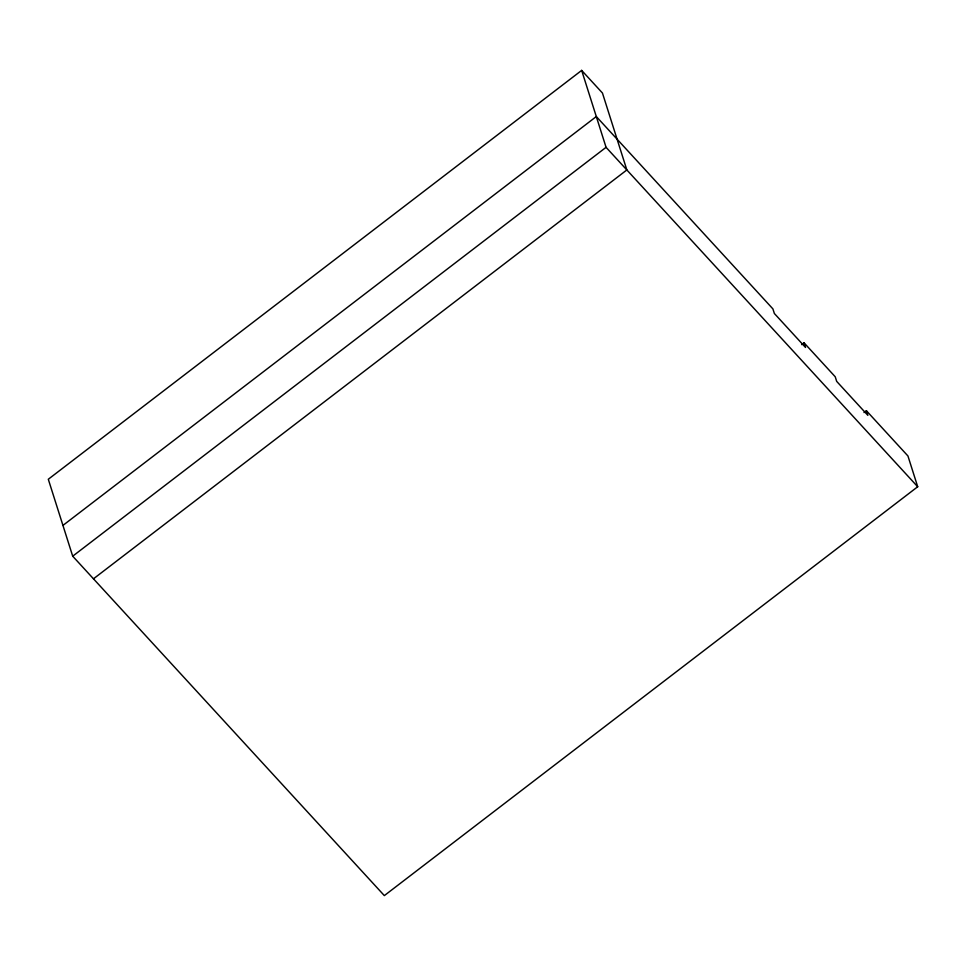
<?xml version="1.0" encoding="UTF-8"?>
<svg xmlns="http://www.w3.org/2000/svg" width="966" height="966" viewBox="0 0 966 966"><rect width="100%" height="100%" fill="white"/><g stroke="black" fill="none" stroke-linecap="round" stroke-linejoin="round"><path stroke-width="1.45" d="M93.473 578.815L626.849 169.956L602.446 93.026L581.665 70.397L48.3 479.257L72.704 556.187L384.335 895.603L917.7 486.743L907.943 455.976L866.393 410.719L864.002 412.554M62.947 525.407L596.312 116.548L772.897 308.891L774.37 313.503L805.523 347.446L804.062 342.833L801.671 344.669M72.704 556.187L606.068 147.327L581.665 70.397M804.062 342.833L835.228 376.776L836.689 381.389L867.854 415.332L866.393 410.719M606.068 147.327L917.7 486.743"/></g></svg>
